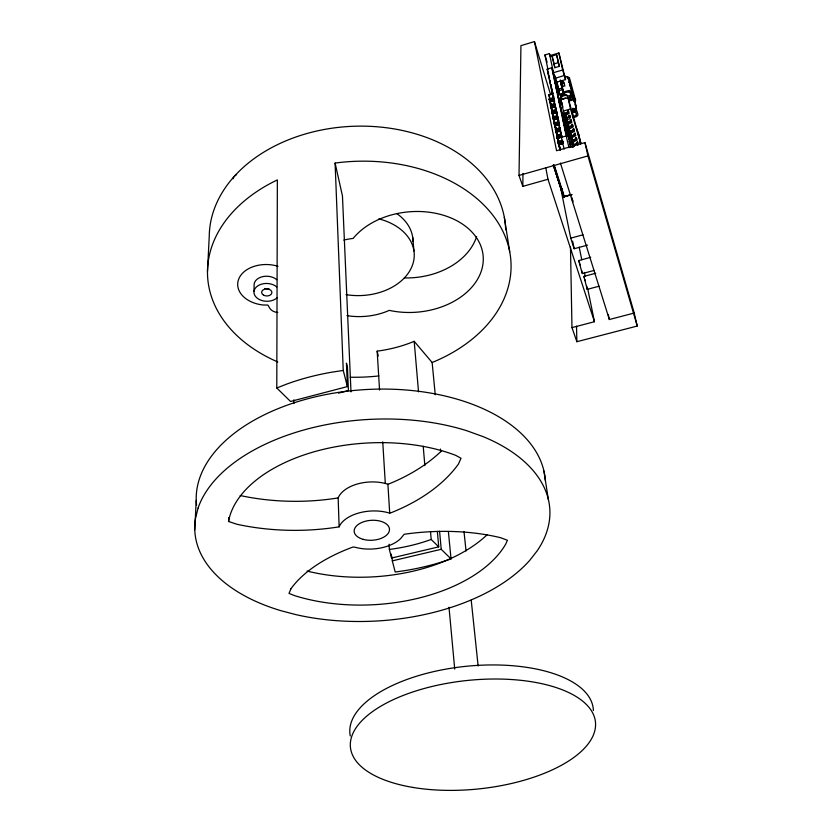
<?xml version="1.0" encoding="UTF-8"?>
<svg xmlns="http://www.w3.org/2000/svg" width="832" height="832" viewBox="0 0 832 832"><rect width="100%" height="100%" fill="white"/><g stroke="black" fill="none" stroke-linecap="round" stroke-linejoin="round"><path stroke-width="1.25" d="M338.51 393.141L348.421 390.551L347.443 367.151L346.434 363.168L347.402 386.589L290.524 401.461L276.786 387.982L277.358 179.92A151.85 107.962 -2.3 0 0 277.805 361.972M545.792 167.898L547.986 179.275L522.818 186.368L522.974 173.399M522.818 186.368L519.022 175.438L520.936 45.656L534.446 41.6L550.68 94.952M253.999 291.325L254.134 284.086A12.75 8.923 1.8 0 1 263.162 276.536A12.75 8.923 1.8 0 1 276.765 279.708M228.592 521.487L229.466 517.275A142.896 80.902 -3.5 0 1 455.624 455.312L461.032 458.245L458.432 464.069A176.706 110.032 -0.8 0 1 390.666 512.897L388.835 512.897A33.665 19.001 -3.5 0 0 339.123 526.843A176.706 110.032 -0.8 0 1 236.933 524.264L228.592 521.487L228.706 517.66M194.761 529.714L196.227 500.365M207.501 271.305L209.258 235.986A148.262 108.358 -2.1 0 1 356.637 126.173A148.262 108.358 -2.1 0 1 505.669 229.788M571.698 194.459C562.11 196.706 563.586 200.158 561.683 188.656M571.782 194.709L563.961 196.82L563.202 196.258L564.21 196.851L563.191 196.248L564.294 196.789M561.766 188.76L563.295 196.446L553.249 164.965L563.982 196.789L561.86 188.843M562.578 140.286L557.929 141.617C559.052 145.621 557.502 145.153 563.108 142.792M573.456 98.478L574.548 102.274L574.246 101.431M560.581 130.718L556.057 132.08L555.495 129.75L555.37 129.126L559.978 127.806M555.142 125.31L552.864 116.865L557.419 115.544M595.691 273.25L583.877 276.411L587.226 289.37L587.142 288.174M572.634 109.158L572.114 112.008L572.988 108.181M574.35 99.018L570.232 83.346M575.328 99.476L569.369 77.459L567.778 78.78M569.535 95.451L569.878 97.313L570.939 95.597M590.71 257.265L578.687 260.603L582.161 273.125M570.908 97.302L572.395 95.42L571.418 91.853A2.818 2.226 -16.5 0 0 568.152 90.688L565.022 91.603A2.569 2.028 -16.2 0 0 563.441 92.685L562.526 93.974L562.973 95.472L564.626 93.174A1.165 0.926 -16.2 0 1 565.334 92.664L568.454 91.759A1.186 0.936 -16.5 0 1 569.733 91.801L570.97 95.368M575.245 101.369C572.863 94.484 577.99 101.847 574.153 101.265M570.482 84.802L570.232 81.754L570.482 84.802L569.379 84.708M554.247 165.194L564.294 196.581M559.52 127.296L561.142 134.264M561.08 85.186L562.453 83.242A1.165 0.926 -16.5 0 1 562.692 82.982L562.754 82.94M563.722 196.737L564.127 196.612M577.564 145.371L578.334 144.518L577.678 142.002L576.774 142.262L576.628 143.416L573.154 145.038M571.844 140.691L575.338 139.048L575.484 137.894L576.389 137.644L577.054 140.171L573.57 141.804L573.518 143.406L572.614 143.666M570.544 136.302L574.038 134.659L574.194 133.505L575.099 133.245L575.765 135.782L572.26 137.426L572.208 139.027L571.303 139.287M568.859 127.431L571.927 126.287L572.478 124.374L571.574 124.634L571.418 125.788L568.672 126.578M569.223 131.882L572.738 130.239L572.884 129.085L573.789 128.825L574.465 131.373L570.95 133.016L570.898 134.628L569.993 134.888M569.275 117.291L569.837 115.378L568.911 115.648L568.766 116.802L565.999 117.603M565.292 115.45L569.182 113.422L568.495 110.843L567.58 111.103L567.424 112.268L564.647 113.069L563.857 113.932L564.179 115.43M553.914 165.246L563.888 196.591L571.73 194.563M563.399 196.466L564.034 196.726M276.786 387.982L286.998 383.978A172.744 102.835 -3.4 0 1 331.5 372.237L343.242 370.448L335.098 163.062A151.85 107.962 -2.3 0 1 502.861 231.296A151.85 107.962 -2.3 0 1 432.141 362.502L435.25 394.805M240.209 495.529A173.43 110.926 -0.6 0 0 338.156 497.91A33.103 19.23 -3.4 0 1 387.026 483.954L388.825 483.964A173.43 110.926 -0.6 0 0 441.626 450.798M448.406 531.773L451.017 558.906L442.166 561.87A172.744 102.835 -3.4 0 1 404.851 570.638L395.19 572.031L392.309 560.872L392.07 556.993M547.945 69.41L544.929 54.964L549.432 53.612L550.15 56.035M549.858 55.64L558.896 52.957L565.542 79.602L556.462 82.274L553.488 72.686L562.65 69.982L558.896 52.957M552.053 56.025L556.598 54.673L559.416 66.342L554.85 67.694L552.053 56.025L552.77 58.479M553.758 64.012L558.334 62.65L556.598 54.673M564.158 149.094A21.091 0.946 75.2 0 1 561.798 139.277L547.175 69.129L551.782 67.766L553.53 72.883L549.432 53.612M560.414 80.725L561.985 88.348C552.094 89.19 563.534 92.31 562.006 88.338M552.864 93.756L548.85 94.931L550.295 100.922M558.064 86.632L559.811 94.838L563.576 93.735L559.749 94.734C557.18 90.917 559.51 91.406 559.395 89.274C556.546 91.759 554.986 72.426 557.846 85.779M554.174 100.006C548.714 102.201 550.274 102.814 549.172 98.894L553.665 97.583M549.297 99.486L553.696 98.197M549.359 99.694L553.758 98.405M549.422 99.913L553.821 98.623M549.484 100.152L553.883 98.862M549.546 100.391L553.956 99.102M549.619 100.63L554.018 99.351M549.671 100.87L554.07 99.58M564.47 98.634L561.725 99.434L560.695 99.112L560.373 97.646L561.288 97.386L561.746 98.925L560.83 99.185L561.153 100.651M549.723 101.088L554.133 99.809L554.57 101.14M549.713 101.442L554.216 100.173L554.549 101.514M569.005 95.742L570.898 95.191M549.765 101.577L554.237 100.308M549.806 101.691L554.237 100.464M551.106 106.174L549.786 101.858L554.289 100.547M564.595 115.918L560.685 99.549L566.155 97.947L568.246 98.592L570.523 108.961L580.757 143.936L578.458 133.567M571.594 97.115L569.722 97.656L570.201 99.83L572.094 99.278L571.428 96.262M551.231 106.267L551.283 104.156M555.412 105.945C549.9 108.222 551.522 108.784 550.389 104.832L554.902 103.522M550.514 105.425L554.934 104.146M550.576 105.633L554.996 104.343M550.638 105.851L555.058 104.562L555.329 105.144M550.701 106.09L555.131 104.801M550.774 106.34L555.194 105.05M570.731 100.641L568.038 97.822L570.731 100.641L572.302 100.183A1.446 0.915 -18.7 0 0 573.414 98.894L571.584 91.78L571.792 92.685M550.836 106.579L555.256 105.29L555.506 106.413L551.002 107.817L552.656 113.214M550.898 106.818L555.318 105.529M550.95 107.037L555.37 105.747M550.94 107.401L555.454 106.122M550.982 107.536L555.485 106.257M551.023 107.64L555.495 106.361M556.67 111.946L552.115 113.235L552.313 113.724L551.616 110.822L556.15 109.502M551.741 111.426L556.192 110.136M551.803 111.623L556.244 110.334M551.866 111.852L556.317 110.562M551.938 112.091L556.379 110.802M552.001 112.33L556.442 111.041M552.063 112.58L556.504 111.29M552.126 112.819L556.566 111.53M552.178 113.038L556.618 111.748M552.167 113.412L556.702 112.122M552.261 113.651L556.733 112.268L557.076 113.173M553.561 118.154L552.24 113.838L556.785 112.518M563.15 111.103L570.523 108.961M573.186 109.086L574.746 108.638A1.446 0.915 -18.6 0 0 575.858 107.349L575.203 104.333L576.566 109.252L576.212 108.534M553.738 116.085L553.686 118.227M552.989 117.478L557.45 116.178M553.041 117.676L557.513 116.386M553.114 117.905L557.575 116.605M553.176 118.144L557.638 116.844M572.946 109.283L573.82 112.289L575.682 111.748M553.238 118.383L557.71 117.094M553.311 118.633L557.773 117.343M565.448 121.898L563.753 115.523L565.843 114.92L568.069 123.084L565.843 114.92M553.363 118.872L557.835 117.582M553.415 119.09L557.887 117.801L557.471 116.646M558.054 118.591L553.488 119.912L553.363 119.298L557.929 118.009M553.363 119.298L557.97 118.175M554.58 119.298L558.002 118.321M564.262 117.946L566.363 117.343M569.837 115.378L570.284 116.917L564.481 118.664L563.961 116.241L566.051 115.638L566.457 119.704M572.374 116.73L575.453 115.846A1.175 0.905 -16 0 0 576.482 115.138L575.661 111.571M559.208 124.114L554.611 125.424L554.112 122.97L558.688 121.649M572.676 117.759L575.754 116.875A2.777 2.153 -16 0 0 577.866 114.223L576.867 110.833L575.286 109.772A1.487 0.582 46.5 0 1 574.194 108.534M566.966 119.621L569.722 118.82L570.284 116.917M554.237 123.583L558.719 122.283M554.299 123.781L558.782 122.491M566.571 126.422L567.091 128.866L564.855 120.682L566.946 120.078L569.192 128.274L566.946 120.078M554.362 124.01L558.844 122.71M554.424 124.249L558.917 122.949M554.497 124.498L558.979 123.198M565.302 121.337L565.594 123.843L567.684 123.24L567.33 119.954L567.622 122.439M567.164 120.796L567.455 123.313M554.559 124.738L559.042 123.448M566.706 128.19L568.745 128.201L567.975 124.478L571.834 122.46L571.158 119.891L570.242 120.162L570.097 121.316L567.341 122.106M554.622 124.977L559.104 123.687M554.674 125.206L559.156 123.916M554.674 125.601L559.25 124.29L559.572 125.507M554.715 125.736L559.208 124.446M554.757 125.84L559.25 124.55M556.067 130.364L554.736 126.038L559.333 124.717M565.999 122.907L565.989 123.687M565.375 123.126L567.476 122.522M567.85 122.595L570.606 121.805L571.158 119.891M556.192 130.416L556.234 128.232M567.403 130.655L567.923 133.11L565.895 125.622L567.996 125.008L570.242 133.224L569.306 128.939L573.154 126.932L572.478 124.374M568.214 125.736L566.176 125.736L566.634 128.804L565.895 125.622M568.214 125.174L569.13 128.679L568.214 128.939M555.495 129.75L560.009 128.45M555.558 129.948L560.071 128.648M555.63 130.177L560.134 128.877M555.693 130.416L560.196 129.116M555.755 130.655L560.269 129.366M572.926 125.882L572.021 126.142L571.574 124.634M555.828 130.905L560.331 129.615M555.88 131.144L560.394 129.854M566.415 128.076L568.526 127.473M555.942 131.373L560.446 130.073M557.253 135.554L557.679 137.623L555.88 131.602L560.394 130.302L555.984 131.581M555.88 131.602L560.529 130.458M556.005 132.226L560.622 130.905M568.672 137.02L566.956 130.593L569.067 129.979L570.783 135.73M569.826 133.182L568.89 130.229L567.247 130.697L567.705 133.786L567.414 131.238M561.694 136.542C556.14 138.954 557.794 139.266 556.65 135.346L561.267 134.014M573.331 130.582L574.236 130.322M556.774 135.97L561.309 134.67M567.486 133.068L569.608 132.465L569.067 129.979M556.837 136.167L561.371 134.867M567.778 133.182L569.421 132.704L569.587 133.245L568.89 130.229M556.899 136.396L561.434 135.096M556.972 136.635L561.496 135.335M557.034 136.885L561.569 135.585M568.142 133.827L570.45 133.13L570.502 131.518L573.248 130.728L573.789 128.825M557.097 137.134L561.631 135.834M557.159 137.374L561.694 136.074L562.047 136.989M563.025 82.826L564.231 83.377M557.222 137.602L561.746 136.302M557.211 138.018L561.756 136.718M557.263 138.154L560.726 137.155M558.626 142.792L557.284 138.466L566.238 135.949L551.782 67.766M569.847 141.773L570.378 144.279L568.121 136.032L570.242 135.418L571.958 141.17M570.45 136.146L568.402 136.146L568.942 138.642L570.596 138.164C571.667 140.795 569.213 129.511 571.324 138.206L569.608 132.465M568.568 136.687L569.098 139.183M558.74 142.823L558.782 140.608M575.099 133.245L574.548 135.148L571.823 135.938L571.771 137.54L570.866 137.8L572.499 143.666L571.511 140.525M568.651 138.528L570.773 137.925L570.242 135.418M558.064 142.241L562.619 140.941M558.126 142.449L562.671 141.149M558.189 142.667L562.744 141.367M558.262 142.917L562.806 141.606M558.324 143.166L562.879 141.856M558.386 143.416L562.942 142.106M558.449 143.655L563.004 142.355M558.501 143.884L563.056 142.584M558.511 144.31L563.139 142.969M576.826 139.121L575.921 139.381L575.484 137.894M558.553 144.456L563.17 143.125M572.52 146.9L572.354 146.359L570.69 146.838L569.275 141.43L571.407 140.816L573.134 146.567M558.646 144.602L563.191 143.229M559.666 147.69L560.248 150.166L558.584 144.768L563.233 143.437M572.177 142.189L573.082 141.929L573.123 140.317L575.848 139.547L576.389 137.644M569.816 143.946L571.948 143.333L571.407 140.816M573.768 146.068L573.477 143.624M570.398 146.723L572.541 146.11L572.759 146.827M570.482 247.125L571.969 327.61L576.867 341.702L637.239 326.04L634.223 313.03L584.948 142.626L556.566 150.717L534.446 41.6M519.022 175.438L587.933 155.906L584.948 142.626M587.579 245.097L574.163 248.747L570.731 238.16L583.034 234.801M582.14 273.634L594.11 270.421M587.226 289.37L599.04 286.229M571.969 327.61L594.464 321.724L587.735 288.87M560.414 163.041L609.346 319.53L634.223 313.03M389.043 544.253L389.366 549.432L391.581 558.033L438.734 546.853L437.341 531.346M392.309 560.872L441.22 549.286L451.017 558.906M574.558 101.13L574.704 100.173A2.746 2.153 -16.3 0 1 574.714 100.714L575.89 105.882L574.049 98.322L574.205 99.081M564.834 86.133L563.826 82.098L562.401 81.848A2.548 2.028 -16.5 0 0 561.288 82.763M568.662 82.233L569.774 82.326M573.456 98.852L574.558 98.956M565.76 98.259L561.974 98.738L561.288 97.386M563.462 196.57L553.758 165.246M574.371 110.687L575.515 111.394M555.277 78.281L564.242 75.483M564.522 75.556L565.178 76.97M430.529 531.69L431.194 539.458L438.734 546.853M379.558 390.031L377.166 351.146A111.155 78.905 -2.4 0 0 414.19 341.328L432.141 362.502M550.347 102.918L550.95 105.373M583.877 276.411L584.438 277.722M578.739 260.499L579.634 262.818M558.168 89.086L559.364 92.882M560.373 128.96L559.655 127.556M558.719 121.025L558.386 120.172M553.675 98.446L553.665 98.831M568.454 77.178L567.642 77.043A2.902 1.799 -18.7 0 0 567.07 77.813M550.909 105.29L550.524 103.511M563.493 93.486L561.985 88.348M574.038 98.592L574.87 101.338M560.321 130.135L560.331 130.77M558.657 122.148L558.657 122.762M556.348 111.696L557.138 114.192M557.014 114.254L557.003 114.837M555.381 106.454L555.381 107.016M553.124 96.221L553.727 97.469M547.175 69.129L548.6 73.206M548.621 74.256L548.236 73.372L548.579 75.213M559.822 103.189L560.144 104.052L557.679 94.557L563.139 118.799M559.645 103.126L559.312 102.253L560.56 107.838M561.215 97.25L560.362 94.401L560.622 95.774M557.835 139.391L557.835 139.818M560.914 94.328L559.624 94.224M561.153 96.554L560.518 94.723A2.558 2.028 -16.1 0 1 560.466 94.463M547.986 179.275L594.464 321.724M559.863 128.128L560.446 130.042M557.045 135.377L556.733 134.295M553.478 165.173L563.607 196.664M558.199 120.162L558.782 122.065M559.582 126.131L559.125 124.571M552.854 115.024C552.323 114.223 554.195 119.85 552.906 115.232M554.518 123.074L553.904 120.578L554.528 122.689M555.35 127.182C554.798 126.287 556.67 132.007 555.474 127.608M552.011 90.054L551.398 88.317L552.791 94.006M553.259 96.034L553.519 96.886M553.322 96.803L553.592 97.656M554.934 104.499L555.194 105.352M552.042 110.999L551.47 107.692L552.126 109.845M562.962 118.778L565.438 130.572M549.058 76.138L549.515 77.688M550.378 81.806L549.796 79.903M550.441 82.545L549.827 80.798L550.399 83.772M551.938 89.305L550.701 84.968M571.698 197.267L572.853 200.949M572.166 199.503L572.926 201.947M556.202 129.147L555.204 125.902L555.838 128.991M554.112 122.97L555.776 128.367M557.814 136.406L556.483 132.09L557.118 135.21M555.37 129.126L557.034 134.524M558.761 141.575L557.762 138.33L558.459 141.939L557.95 140.286M556.65 135.346L558.314 140.743M560.394 148.959L559.052 144.633L560.071 149.604M557.929 141.617L559.603 147.014M551.231 104.967L550.243 101.722L550.857 104.697M549.172 98.894L550.826 104.291M550.389 104.832L552.042 110.23M551.616 110.822L553.696 116.948M554.944 123.011L553.946 119.777L555.246 124.998M552.864 116.865L554.518 122.262M548.798 94.775L550.212 99.414M573.165 109.148L573.175 109.19A1.487 0.593 46.5 0 0 574.371 110.698M569.275 141.43L571.012 147.17M563.753 115.523L565.25 120.546M571.948 143.333L573.134 147.285M564.855 120.682L566.03 124.634M544.929 54.964L547.092 62.192M567.632 130.582L567.788 131.123M566.426 127.421L567.611 131.362M566.956 130.593L568.682 136.334M568.121 136.032L569.629 141.055M569.358 81.973L569.421 82.462M557.222 84.188L558.262 87.682M560.373 97.646L560.83 99.185M560.685 99.549L562.91 107.016M567.798 124.207L569.712 130.759M570.45 133.13L570.898 134.628M571.771 137.54L572.208 139.027M573.082 141.929L573.518 143.406M573.123 143.094L573.664 144.893M573.258 143.686L573.789 145.486M571.418 138.767L572.135 141.18M572.853 143.582L573.57 145.985L573.071 143.676M568.911 115.648L569.369 117.177M561.912 94.141L562.474 96.023M562.494 96.658L561.704 94.006L561.964 95.389L564.439 94.661A2.569 2.028 -16.1 0 1 567.466 95.888L580.871 143.25L577.054 129.054M561.122 133.734L560.789 132.6M560.238 80.09L561.725 85.29M554.382 101.66L554.538 102.19M555.994 109.408L556.15 109.938M558.334 62.65L559.416 66.342M563.17 82.805L562.858 81.744M564.075 123.791L564.522 125.174L564.054 122.959M565.417 129.709L564.959 128.336L565.282 129.958M565.781 131.82L566.228 133.193L562.203 114.015M587.933 155.906L637.239 326.04M562.65 69.982L565.542 79.602M569.13 95.618L570.201 99.83M561.423 84.167L561.694 85.186M554.258 77.605L554.715 79.009L554.268 76.939M555.526 83.179L555.079 81.775L555.37 83.262M557.45 92.643L557.908 94.037L557.606 92.529M558.74 98.332L558.293 96.938L558.75 99.07M560.726 108.035C562.224 112.57 558.844 100.329 560.394 106.808M562.037 113.828C560.539 109.304 563.94 121.597 562.37 115.055M559.51 147.545L558.99 145.361L559.302 146.827M570.097 84.77L569.234 81.817L571.116 89.315L570.024 84.427M568.807 78.416L569.514 80.881M569.348 81.546L568.277 77.813A2.787 2.226 -16.8 0 0 565.042 76.648L564.907 76.128M570.066 84.022L574.496 99.819M585.062 279.75L585.416 280.987M579.977 263.942L580.33 265.21M552.947 94.983L552.282 92.539M554.216 101.067L554.549 102.648M556.161 110.406L554.715 104.707M557.804 118.269L556.213 111.852M559.125 125.008L559.458 126.214M557.294 92.05L558.522 96.398L557.45 91.926M558.917 99.694L559.53 101.681L559.229 100.152M560.56 107.432L562.203 114.431M563.888 122.325L563.264 120.349L563.576 121.94M565.604 131.217L566.852 135.616L565.562 129.865M549.193 76.17L549.526 77.345M550.898 84.542L551.231 85.748M551.21 86.445L550.732 84.635M552.469 92.071L552.635 92.664M554.112 76.326L553.498 74.329L553.779 75.806M555.693 83.772L554.466 79.425L556.296 86.476L555.859 84.386M557.294 91.302L556.681 89.315L557.128 91.426M579.498 137.509L579.561 137.727M556.868 134.254L556.421 132.85L557.045 134.971M558.085 140.234L558.376 141.409M549.474 78.718L548.839 76.294M552.646 92.3L552.978 93.527M553.883 100.204L554.216 101.452M555.838 107.598L556.171 108.846M555.838 108.004L556.161 109.231M555.495 107.962L555.828 109.21M557.471 115.804L557.794 117.042M560.778 131.695L561.246 133.515M577.845 133.318L578.23 134.93L577.834 133.609M553.769 76.128L554.091 77.355M555.693 83.418L556.951 88.795L555.35 83.606M557.617 92.175L556.057 86.954L557.284 92.414M558.906 98.54L559.239 99.778M563.576 122.356L563.919 123.625M565.282 130.395L565.625 131.664M343.242 370.448L347.402 386.589M578.386 133.526C579.28 137.342 577.398 129.667 578.282 133.484M549.318 77.761L548.943 76.18M558.782 123.739L557.991 120.432M553.571 98.987L552.937 95.961M562.307 88.161L563.774 93.246L560.622 80.309L563.576 93.735M335.098 163.062L342.451 195.926L350.99 391.893M377.166 351.146L378.248 356.013M573.342 110.115L573.82 112.289M579.634 140.098L580.466 143.842M553.54 95.815L553.738 96.72M577.678 142.002L577.138 143.905L574.101 145.038L574.371 146.286M568.495 110.843L567.934 112.757L564.834 113.911L565.105 115.17M566.238 135.949L566.665 137.883A21.102 0.874 75.2 0 0 569.036 147.701M569.421 130.655L569.951 133.11M570.502 135.616L571.033 138.102M571.667 141.055L572.208 143.562M565.822 115.7L566.342 118.123M567.819 125.258L568.506 128.263M570.055 135.668L570.752 138.705M571.386 141.606L571.927 144.123M608.254 314.454L609.346 319.53M560.81 94.588L561.09 95.94M553.134 59.706L554.85 67.694M561.725 102.18L562.037 103.646M569.733 142.074L570.274 144.602M555.11 75.92L556.462 82.274M586.737 286.198L586.966 287.279M581.662 270.483L582.067 272.47M552.698 113.703L553.322 116.73M549.661 101.265L549.786 101.858M550.878 107.224L551.002 107.817M552.115 113.235L552.24 113.838M554.611 125.424L554.736 126.038M557.159 137.842L557.284 138.466M558.449 144.144L558.584 144.768M579.197 247.156L581.786 259.792M584.376 272.438L585.146 276.224M572.624 241.134L574.163 248.747M560.061 184.829L570.731 238.16M561.912 135.824L562.047 136.521M560.238 127.816L560.373 128.502M558.584 119.902L558.719 120.578M556.951 112.081L557.076 112.746M504.327 217.37L509.725 251.867M543.899 470.933L548.371 499.543M464.006 531.617L466.045 550.992M471.203 600.101L478.13 666.006M440.461 449.072L440.71 451.651M448.999 607.256L454.719 669.094M439.577 531.222L441.22 549.286M412.703 237.318L413.951 251.004M414.19 341.328L418.527 391.83M423.197 446.222L424.861 465.65M387.899 484.318L389.719 513.25M391.342 554.154L391.581 558.033M382.741 441.865L385.299 483.34M338.156 497.91L339.123 526.843M576.534 326.175L576.867 341.702M564.522 85.062L563.389 86.393A2.558 2.028 -16.4 0 0 562.266 87.298M293.862 399.849L293.894 403.541M378.893 375.918A151.85 107.962 -2.3 0 1 350.21 377.208M431.194 539.458A126.391 75.078 -3.4 0 1 389.366 549.432M346.944 315.64A55.494 39.333 -2.4 0 0 389.282 310.367A70.221 50.336 -4.9 0 0 477.391 279.573A70.221 50.336 -4.9 0 0 445.432 215.883A70.221 50.336 -4.9 0 0 353.163 238.41A55.494 39.333 -2.4 0 0 343.824 240.094M378.82 218.868A54.704 39.426 -2.2 0 1 411.726 267.02A54.704 39.426 -2.2 0 1 346.029 294.622M476.642 236.548A68.567 50.513 -4.8 0 1 404.383 277.919M396.833 213.606A54.194 39.489 -2.1 0 1 413.005 241.436M196.57 505.159A174.845 102.055 -3.5 0 1 361.494 389.834A174.845 102.055 -3.5 0 1 545.324 480.366M350.293 735.977A122.304 55.11 -5.8 0 1 465.39 666.38A122.304 55.11 -5.8 0 1 593.382 710.538M487.292 534.591A140.504 81.869 -3.4 0 1 307.06 571.064M576.41 114.244A1.612 1.248 -16 0 1 575.203 115.898M568.214 91.842A1.633 1.29 -16.4 0 1 570.149 92.622M560.643 95.774A1.446 0.905 -19 0 0 562.162 96.304L564.637 95.566A2.569 2.028 -16.1 0 1 567.674 96.793M574.662 100.984A2.746 2.153 -16.3 0 1 574.558 101.254M572.666 113.89A2.538 1.976 -15.8 0 1 572.728 114.4M572.468 112.986A2.538 1.976 -15.8 0 1 572.302 114.286M561.86 94.338A1.154 0.915 -16.1 0 1 561.922 93.746M277.971 266.282A29.078 20.342 1.8 0 0 238.649 279.219A29.078 20.342 1.8 0 0 263.266 305.011L267.883 305.053L269.838 308.298A10.005 6.895 1 0 0 277.774 312.541M268.819 288.517A5.096 3.567 1.8 0 1 264.919 288.465M277.108 297.783A12.813 8.913 1.7 0 1 258.326 298.948A12.813 8.913 1.7 0 1 257.878 285.802A12.813 8.913 1.7 0 1 276.734 286.936M233.116 178.755A4.95 2.995 -28.4 0 1 236.61 174.606M198.099 507.998L195.406 518.908A177.819 100.859 -3.6 0 0 281.029 610.719L296.13 614.682A177.819 100.859 -3.6 0 0 529.714 560.373L537.118 550.919A177.819 100.859 -3.6 0 0 483.194 436.665L466.814 430.737A177.819 100.859 -3.6 0 0 198.099 507.998M290.909 588.827L289.016 593.414L294.403 595.566A142.896 80.902 -3.5 0 0 505.679 544.18L507.416 540.249L500.448 537.67A146.026 75.494 -5 0 0 404.144 534.279L400.681 538.512A33.665 19.001 -3.5 0 1 355.378 547.31L353.111 546.978A146.026 75.494 -5 0 0 290.909 588.827M555.36 81.318L552.885 71.999L555.36 81.318M571.626 141.534L569.494 142.147L570.034 144.664L572.166 144.061L571.626 141.534M574.839 123.042L574.839 123.042M570.492 86.32L570.305 85.675L570.502 86.32M363.22 539.365A17.701 9.984 -3.5 0 0 389.501 529.381A17.701 9.984 -3.5 0 0 362.773 522.07A17.701 9.984 -3.5 0 0 363.22 539.365M412.776 787.405A123.167 54.527 -5.9 0 0 595.577 724.058A123.167 54.527 -5.9 0 0 410.457 692.765A123.167 54.527 -5.9 0 0 412.776 787.405M263.661 295.204A5.127 3.567 1.7 0 0 271.856 292.958A5.127 3.567 1.7 0 0 264.794 289.099A5.127 3.567 1.7 0 0 263.661 295.204"/></g></svg>
